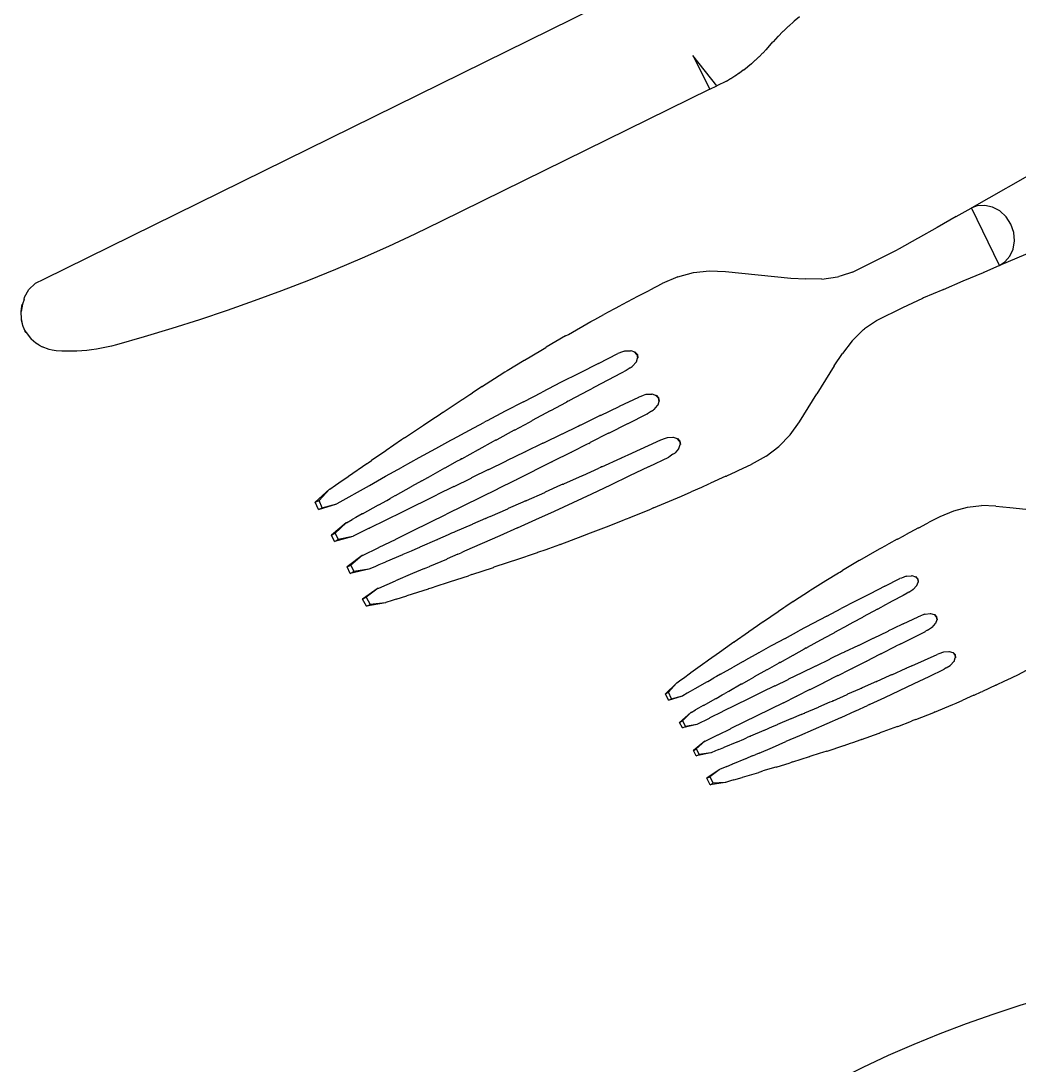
# Model space of a CAD drawing. Header units: metres. Extents: x 244.4 to 340.3, y -4.1 to 64.3.
# Drawn here: x 263.1304 to 263.2545, y 60.5381 to 60.6678 of the extents above; entities that cross this region are included whole.
import ezdxf

# ---------------------------------------------------------------- set-up
doc = ezdxf.new("R2010")
doc.units = ezdxf.units.M
doc.layers.add('Edges', color=7, linetype='Continuous')

msp = doc.modelspace()

# ---------------------------------------------------------------- linework, layer by layer
at = {"layer": 'Edges'}
for p, q in [((263.21133, 60.67409), (263.13324, 60.63566)), ((263.22646, 60.66769), (263.22584, 60.66711)), ((263.22652, 60.66772), (263.22646, 60.66769)), ((263.22716, 60.66828), (263.22652, 60.66772)), ((263.22512, 60.66645), (263.22454, 60.66584)), ((263.22518, 60.66648), (263.22512, 60.66645)), ((263.22578, 60.66708), (263.22518, 60.66648)), ((263.22584, 60.66711), (263.22578, 60.66708)), ((263.22351, 60.6647), (263.22385, 60.66515)), ((263.22385, 60.66515), (263.22391, 60.66518)), ((263.22448, 60.66581), (263.22391, 60.66518)), ((263.22454, 60.66584), (263.22448, 60.66581)), ((263.21691, 60.65971), (263.21392, 60.66347)), ((263.21392, 60.66347), (263.21602, 60.65927)), ((263.2222, 60.66334), (263.22259, 60.66375)), ((263.22259, 60.66375), (263.22265, 60.66378)), ((263.22265, 60.66378), (263.22303, 60.66421)), ((263.22303, 60.66421), (263.22309, 60.66423)), ((263.22309, 60.66423), (263.22345, 60.66467)), ((263.22345, 60.66467), (263.22351, 60.6647)), ((263.22076, 60.66209), (263.2212, 60.66246)), ((263.2212, 60.66246), (263.22126, 60.66249)), ((263.22126, 60.66249), (263.22168, 60.66288)), ((263.22168, 60.66288), (263.22174, 60.66291)), ((263.22174, 60.66291), (263.22214, 60.66331)), ((263.22214, 60.66331), (263.2222, 60.66334)), ((263.21866, 60.66063), (263.21915, 60.66094)), ((263.21915, 60.66094), (263.21921, 60.66097)), ((263.21921, 60.66097), (263.21968, 60.6613)), ((263.21968, 60.6613), (263.21974, 60.66133)), ((263.21974, 60.66133), (263.2202, 60.66167)), ((263.2202, 60.66167), (263.22026, 60.6617)), ((263.22026, 60.6617), (263.2207, 60.66206)), ((263.2207, 60.66206), (263.22076, 60.66209)), ((263.21602, 60.65927), (263.21691, 60.65971)), ((263.21811, 60.6603), (263.21691, 60.65971)), ((263.21811, 60.6603), (263.2186, 60.6606)), ((263.2186, 60.6606), (263.21866, 60.66063)), ((263.21602, 60.65927), (263.18263, 60.64284)), ((263.25731, 60.64951), (263.24857, 60.64456)), ((263.24666, 60.64348), (263.24849, 60.64453)), ((263.24853, 60.64455), (263.24849, 60.64453)), ((263.24853, 60.64455), (263.24857, 60.64456)), ((263.25204, 60.63741), (263.24853, 60.64455)), ((263.24926, 60.6448), (263.24857, 60.64456)), ((263.2502, 60.64486), (263.24926, 60.6448)), ((263.25117, 60.64465), (263.2502, 60.64486)), ((263.25207, 60.64416), (263.25117, 60.64465)), ((263.25285, 60.64344), (263.25207, 60.64416)), ((263.18263, 60.64284), (263.17939, 60.64128)), ((263.24663, 60.64347), (263.24426, 60.64212)), ((263.24666, 60.64348), (263.24663, 60.64347)), ((263.25345, 60.64253), (263.25285, 60.64344)), ((263.24426, 60.64212), (263.24192, 60.6408)), ((263.25381, 60.64151), (263.25345, 60.64253)), ((263.2539, 60.64045), (263.25381, 60.64151)), ((263.17939, 60.64128), (263.17612, 60.63977)), ((263.24185, 60.64076), (263.23958, 60.63948)), ((263.24192, 60.6408), (263.24185, 60.64076)), ((263.26138, 60.64136), (263.25204, 60.63741)), ((263.25373, 60.63943), (263.2539, 60.64045)), ((263.17612, 60.63977), (263.17284, 60.63831)), ((263.23375, 60.63658), (263.2393, 60.63932)), ((263.23946, 60.63941), (263.2393, 60.63932)), ((263.23958, 60.63948), (263.23946, 60.63941)), ((263.25332, 60.63854), (263.25373, 60.63943)), ((263.17284, 60.63831), (263.16953, 60.6369)), ((263.25204, 60.63741), (263.25269, 60.63783)), ((263.25269, 60.63783), (263.25332, 60.63854)), ((263.16953, 60.6369), (263.16618, 60.63554)), ((263.21206, 60.63598), (263.21401, 60.63651)), ((263.21401, 60.63651), (263.21599, 60.63673)), ((263.21599, 60.63673), (263.218, 60.63666)), ((263.218, 60.63666), (263.22003, 60.63645)), ((263.22003, 60.63645), (263.22407, 60.63603)), ((263.23375, 60.63658), (263.23236, 60.63612)), ((263.24753, 60.63547), (263.25004, 60.63653)), ((263.25007, 60.63654), (263.25004, 60.63653)), ((263.25204, 60.63741), (263.25007, 60.63654)), ((263.13224, 60.63515), (263.13144, 60.6344)), ((263.13324, 60.63566), (263.13224, 60.63515)), ((263.16618, 60.63554), (263.16283, 60.63424)), ((263.21008, 60.63513), (263.20857, 60.63434)), ((263.21008, 60.63513), (263.21012, 60.63515)), ((263.21206, 60.63598), (263.21012, 60.63515)), ((263.22407, 60.63603), (263.22611, 60.63582)), ((263.22611, 60.63582), (263.22796, 60.63573)), ((263.22994, 60.6357), (263.22796, 60.63573)), ((263.22994, 60.6357), (263.23191, 60.63598)), ((263.23191, 60.63598), (263.23205, 60.63602)), ((263.23236, 60.63612), (263.23205, 60.63602)), ((263.24506, 60.63442), (263.24753, 60.63547)), ((263.13092, 60.63347), (263.13144, 60.6344)), ((263.16283, 60.63424), (263.15945, 60.63299)), ((263.2071, 60.63357), (263.20824, 60.63417)), ((263.20824, 60.63417), (263.20857, 60.63434)), ((263.24499, 60.63439), (263.24258, 60.63337)), ((263.24506, 60.63442), (263.24499, 60.63439)), ((263.13065, 60.6326), (263.13049, 60.63168)), ((263.13049, 60.63168), (263.13056, 60.63236)), ((263.13056, 60.63236), (263.1306, 60.63257)), ((263.1306, 60.63257), (263.13065, 60.6326)), ((263.13086, 60.63317), (263.13065, 60.6326)), ((263.13086, 60.63317), (263.13092, 60.63347)), ((263.15945, 60.63299), (263.15606, 60.63179)), ((263.20415, 60.632), (263.20501, 60.63246)), ((263.2052, 60.63256), (263.20501, 60.63246)), ((263.20705, 60.63355), (263.2052, 60.63256)), ((263.20705, 60.63355), (263.2071, 60.63357)), ((263.24246, 60.63331), (263.23999, 60.63212)), ((263.24258, 60.63337), (263.24246, 60.63331)), ((263.13045, 60.63166), (263.13049, 60.63168)), ((263.13045, 60.63166), (263.13048, 60.63075)), ((263.13051, 60.63076), (263.13049, 60.63168)), ((263.15606, 60.63179), (263.15265, 60.63065)), ((263.20174, 60.63068), (263.20289, 60.63131)), ((263.2041, 60.63198), (263.20289, 60.63131)), ((263.20415, 60.632), (263.2041, 60.63198)), ((263.23999, 60.63212), (263.23678, 60.63055)), ((263.13048, 60.63075), (263.13051, 60.63063)), ((263.1307, 60.62995), (263.13051, 60.63076)), ((263.1307, 60.62995), (263.13051, 60.63063)), ((263.13068, 60.62991), (263.1307, 60.62995)), ((263.13068, 60.62991), (263.13069, 60.62987)), ((263.13069, 60.62987), (263.13096, 60.62929)), ((263.15265, 60.63065), (263.14922, 60.62956)), ((263.19847, 60.62884), (263.20127, 60.63042)), ((263.20127, 60.63042), (263.20174, 60.63068)), ((263.23551, 60.6297), (263.23525, 60.62952)), ((263.23673, 60.63053), (263.23551, 60.6297)), ((263.23673, 60.63053), (263.23678, 60.63055)), ((263.13109, 60.62907), (263.13096, 60.62929)), ((263.13098, 60.62931), (263.13109, 60.62907)), ((263.13109, 60.62907), (263.13163, 60.62836)), ((263.14577, 60.62853), (263.14231, 60.62755)), ((263.14922, 60.62956), (263.14577, 60.62853)), ((263.19812, 60.62864), (263.19572, 60.62724)), ((263.19812, 60.62864), (263.19847, 60.62884)), ((263.23371, 60.62804), (263.23513, 60.62943)), ((263.23513, 60.62943), (263.23525, 60.62952)), ((263.13163, 60.62836), (263.13172, 60.62825)), ((263.13229, 60.62774), (263.13172, 60.62825)), ((263.13271, 60.62751), (263.13229, 60.62774)), ((263.13271, 60.62751), (263.1331, 60.62728)), ((263.13395, 60.62698), (263.1331, 60.62728)), ((263.14048, 60.62712), (263.13986, 60.62701)), ((263.1411, 60.62725), (263.14048, 60.62712)), ((263.14171, 60.62739), (263.1411, 60.62725)), ((263.14231, 60.62755), (263.14171, 60.62739)), ((263.19526, 60.62697), (263.19567, 60.62722)), ((263.19567, 60.62722), (263.19572, 60.62724)), ((263.23371, 60.62804), (263.23252, 60.62645)), ((263.13435, 60.6269), (263.13395, 60.62698)), ((263.13485, 60.62681), (263.13435, 60.6269)), ((263.13555, 60.62676), (263.13485, 60.62681)), ((263.13616, 60.62674), (263.13555, 60.62676)), ((263.13678, 60.62674), (263.13616, 60.62674)), ((263.13739, 60.62676), (263.13678, 60.62674)), ((263.13802, 60.6268), (263.13739, 60.62676)), ((263.13863, 60.62684), (263.13802, 60.6268)), ((263.13924, 60.62692), (263.13863, 60.62684)), ((263.13986, 60.62701), (263.13924, 60.62692)), ((263.19302, 60.62563), (263.19506, 60.62685)), ((263.19506, 60.62685), (263.19526, 60.62697)), ((263.20222, 60.62524), (263.20461, 60.62645)), ((263.20518, 60.62666), (263.20461, 60.62645)), ((263.20545, 60.62676), (263.20518, 60.62666)), ((263.20545, 60.62676), (263.2055, 60.62678)), ((263.2055, 60.62678), (263.20617, 60.62681)), ((263.20617, 60.62681), (263.20621, 60.62683)), ((263.20621, 60.62683), (263.20669, 60.62666)), ((263.20669, 60.62666), (263.20673, 60.62668)), ((263.20699, 60.62634), (263.20669, 60.62666)), ((263.20673, 60.62668), (263.20704, 60.62636)), ((263.20691, 60.62542), (263.20706, 60.6259)), ((263.20699, 60.62634), (263.20706, 60.6259)), ((263.20704, 60.62636), (263.2071, 60.62592)), ((263.2071, 60.62592), (263.20706, 60.6259)), ((263.23147, 60.62493), (263.23252, 60.62645)), ((263.19298, 60.62561), (263.19086, 60.6243)), ((263.19302, 60.62563), (263.19298, 60.62561)), ((263.20222, 60.62524), (263.19984, 60.62404)), ((263.20614, 60.6247), (263.20564, 60.62437)), ((263.20614, 60.6247), (263.20639, 60.62486)), ((263.20643, 60.62488), (263.20639, 60.62486)), ((263.20687, 60.62539), (263.20643, 60.62488)), ((263.20687, 60.62539), (263.20691, 60.62542)), ((263.23147, 60.62493), (263.22932, 60.62146)), ((263.19034, 60.62399), (263.18779, 60.62238)), ((263.19038, 60.62401), (263.19034, 60.62399)), ((263.19059, 60.62414), (263.19038, 60.62401)), ((263.19086, 60.6243), (263.19059, 60.62414)), ((263.19984, 60.62404), (263.1975, 60.62285)), ((263.20501, 60.62403), (263.2017, 60.62228)), ((263.20564, 60.62437), (263.20501, 60.62403)), ((263.18775, 60.62235), (263.18654, 60.62157)), ((263.18775, 60.62235), (263.18779, 60.62238)), ((263.1975, 60.62285), (263.19519, 60.62166)), ((263.20092, 60.62186), (263.20135, 60.62209)), ((263.2017, 60.62228), (263.20135, 60.62209)), ((263.18292, 60.6192), (263.18529, 60.62077)), ((263.18529, 60.62077), (263.18534, 60.62079)), ((263.18534, 60.62079), (263.18623, 60.62138)), ((263.18623, 60.62138), (263.18654, 60.62157)), ((263.1929, 60.62048), (263.19519, 60.62166)), ((263.20087, 60.62184), (263.19859, 60.62062)), ((263.20087, 60.62184), (263.20092, 60.62186)), ((263.20483, 60.61992), (263.20721, 60.62106)), ((263.20721, 60.62106), (263.20726, 60.62108)), ((263.20726, 60.62108), (263.20782, 60.62128)), ((263.2081, 60.62138), (263.20782, 60.62128)), ((263.2081, 60.62138), (263.20814, 60.6214)), ((263.20814, 60.6214), (263.20882, 60.62143)), ((263.20882, 60.62143), (263.20886, 60.62145)), ((263.20886, 60.62145), (263.20933, 60.62127)), ((263.20933, 60.62127), (263.20938, 60.6213)), ((263.20964, 60.62096), (263.20933, 60.62127)), ((263.20938, 60.6213), (263.20968, 60.62098)), ((263.20964, 60.62096), (263.20971, 60.62052)), ((263.20968, 60.62098), (263.20975, 60.62054)), ((263.22719, 60.618), (263.22932, 60.62146)), ((263.1929, 60.62048), (263.19063, 60.61929)), ((263.19402, 60.61817), (263.19625, 60.61937)), ((263.19625, 60.61937), (263.1963, 60.61939)), ((263.1963, 60.61939), (263.19822, 60.62042)), ((263.19843, 60.62053), (263.19822, 60.62042)), ((263.19855, 60.6206), (263.19843, 60.62053)), ((263.19855, 60.6206), (263.19859, 60.62062)), ((263.20244, 60.61877), (263.20479, 60.6199)), ((263.20479, 60.6199), (263.20483, 60.61992)), ((263.20879, 60.61932), (263.20903, 60.61948)), ((263.20908, 60.6195), (263.20903, 60.61948)), ((263.20951, 60.62001), (263.20908, 60.6195)), ((263.20956, 60.62004), (263.20951, 60.62001)), ((263.20971, 60.62052), (263.20956, 60.62004)), ((263.20975, 60.62054), (263.20971, 60.62052)), ((263.18052, 60.6176), (263.18195, 60.61856)), ((263.18195, 60.61856), (263.18229, 60.61878)), ((263.18229, 60.61878), (263.18287, 60.61917)), ((263.18287, 60.61917), (263.18292, 60.6192)), ((263.18827, 60.61805), (263.18795, 60.61788)), ((263.18839, 60.61811), (263.18827, 60.61805)), ((263.19063, 60.61929), (263.18839, 60.61811)), ((263.19363, 60.61796), (263.19391, 60.61811)), ((263.19391, 60.61811), (263.19398, 60.61815)), ((263.19398, 60.61815), (263.19402, 60.61817)), ((263.20007, 60.61763), (263.20239, 60.61875)), ((263.20244, 60.61877), (263.20239, 60.61875)), ((263.20589, 60.61778), (263.20825, 60.61897)), ((263.20825, 60.61897), (263.20829, 60.61899)), ((263.20879, 60.61932), (263.20829, 60.61899)), ((263.17812, 60.61598), (263.18048, 60.61758)), ((263.18052, 60.6176), (263.18048, 60.61758)), ((263.18613, 60.61691), (263.18405, 60.61579)), ((263.18617, 60.61693), (263.18613, 60.61691)), ((263.18617, 60.61693), (263.18795, 60.61788)), ((263.19173, 60.61694), (263.18956, 60.61575)), ((263.19178, 60.61696), (263.19173, 60.61694)), ((263.19178, 60.61696), (263.19363, 60.61796)), ((263.19773, 60.6165), (263.19968, 60.61744)), ((263.19968, 60.61744), (263.1999, 60.61755)), ((263.1999, 60.61755), (263.20002, 60.61761)), ((263.20002, 60.61761), (263.20007, 60.61763)), ((263.20351, 60.61658), (263.20586, 60.61776)), ((263.20586, 60.61776), (263.20589, 60.61778)), ((263.22601, 60.61636), (263.22719, 60.618)), ((263.17774, 60.61573), (263.17581, 60.61441)), ((263.17812, 60.61598), (263.17774, 60.61573)), ((263.18383, 60.61567), (263.18195, 60.61464)), ((263.184, 60.61576), (263.18383, 60.61567)), ((263.18405, 60.61579), (263.184, 60.61576)), ((263.18912, 60.61552), (263.18736, 60.61456)), ((263.18943, 60.61569), (263.18912, 60.61552)), ((263.18943, 60.61569), (263.18951, 60.61573)), ((263.18951, 60.61573), (263.18956, 60.61575)), ((263.19541, 60.61538), (263.19768, 60.61648)), ((263.19768, 60.61648), (263.19773, 60.6165)), ((263.20347, 60.61656), (263.20116, 60.6154)), ((263.20351, 60.61658), (263.20347, 60.61656)), ((263.20991, 60.6157), (263.20585, 60.61386)), ((263.21047, 60.6159), (263.20991, 60.6157)), ((263.21074, 60.616), (263.21047, 60.6159)), ((263.21079, 60.61603), (263.21074, 60.616)), ((263.21079, 60.61603), (263.21146, 60.61606)), ((263.21146, 60.61606), (263.2115, 60.61608)), ((263.2115, 60.61608), (263.21198, 60.6159)), ((263.21198, 60.6159), (263.21202, 60.61592)), ((263.21228, 60.61558), (263.21198, 60.6159)), ((263.21202, 60.61592), (263.21233, 60.6156)), ((263.21228, 60.61558), (263.21235, 60.61515)), ((263.21233, 60.6156), (263.21239, 60.61517)), ((263.22463, 60.61493), (263.22601, 60.61636)), ((263.17577, 60.61439), (263.17401, 60.61318)), ((263.17581, 60.61441), (263.17577, 60.61439)), ((263.18195, 60.61464), (263.17987, 60.6135)), ((263.18524, 60.61339), (263.18732, 60.61454)), ((263.18732, 60.61454), (263.18736, 60.61456)), ((263.19084, 60.61317), (263.19307, 60.61425)), ((263.19307, 60.61425), (263.19311, 60.61427)), ((263.19528, 60.61532), (263.19311, 60.61427)), ((263.19528, 60.61532), (263.19536, 60.61536)), ((263.19536, 60.61536), (263.19541, 60.61538)), ((263.19654, 60.61308), (263.1988, 60.61421)), ((263.1988, 60.61421), (263.19884, 60.61423)), ((263.20078, 60.61521), (263.19884, 60.61423)), ((263.201, 60.61531), (263.20078, 60.61521)), ((263.201, 60.61531), (263.20112, 60.61538)), ((263.20112, 60.61538), (263.20116, 60.6154)), ((263.21216, 60.61464), (263.21172, 60.61413)), ((263.21216, 60.61464), (263.2122, 60.61466)), ((263.2122, 60.61466), (263.21235, 60.61515)), ((263.21239, 60.61517), (263.21235, 60.61515)), ((263.22302, 60.61371), (263.22463, 60.61493)), ((263.17348, 60.61282), (263.1736, 60.61291)), ((263.1736, 60.61291), (263.17401, 60.61318)), ((263.17987, 60.6135), (263.17781, 60.61236)), ((263.18465, 60.61308), (263.18313, 60.61224)), ((263.18501, 60.61327), (263.18465, 60.61308)), ((263.18519, 60.61337), (263.18501, 60.61327)), ((263.18524, 60.61339), (263.18519, 60.61337)), ((263.18859, 60.61207), (263.1907, 60.6131)), ((263.1907, 60.6131), (263.19079, 60.61315)), ((263.19079, 60.61315), (263.19084, 60.61317)), ((263.19642, 60.61301), (263.19426, 60.61193)), ((263.19642, 60.61301), (263.1965, 60.61305)), ((263.1965, 60.61305), (263.19654, 60.61308)), ((263.20263, 60.6124), (263.20499, 60.61347)), ((263.20499, 60.61347), (263.20503, 60.61349)), ((263.20548, 60.61369), (263.20503, 60.61349)), ((263.20585, 60.61386), (263.20548, 60.61369)), ((263.20851, 60.61245), (263.21093, 60.61361)), ((263.21143, 60.61395), (263.21093, 60.61361)), ((263.21143, 60.61395), (263.21168, 60.61411)), ((263.21172, 60.61413), (263.21168, 60.61411)), ((263.22302, 60.61371), (263.22118, 60.61268)), ((263.17116, 60.61123), (263.17343, 60.6128)), ((263.17343, 60.6128), (263.17348, 60.61282)), ((263.17576, 60.61122), (263.17781, 60.61236)), ((263.18309, 60.61221), (263.18105, 60.61108)), ((263.18313, 60.61224), (263.18309, 60.61221)), ((263.18854, 60.61205), (263.18641, 60.61101)), ((263.18854, 60.61205), (263.18859, 60.61207)), ((263.19422, 60.61191), (263.192, 60.6108)), ((263.19422, 60.61191), (263.19426, 60.61193)), ((263.20026, 60.61133), (263.20225, 60.61223)), ((263.20247, 60.61233), (263.20225, 60.61223)), ((263.20259, 60.61238), (263.20247, 60.61233)), ((263.20263, 60.6124), (263.20259, 60.61238)), ((263.20611, 60.6113), (263.20848, 60.61244)), ((263.20848, 60.61244), (263.20851, 60.61245)), ((263.21926, 60.61179), (263.21809, 60.61124)), ((263.21959, 60.61194), (263.21926, 60.61179)), ((263.22113, 60.61266), (263.21959, 60.61194)), ((263.22113, 60.61266), (263.22118, 60.61268)), ((263.16952, 60.61011), (263.16996, 60.6104)), ((263.16996, 60.6104), (263.17111, 60.61121)), ((263.17111, 60.61121), (263.17116, 60.61123)), ((263.17374, 60.61009), (263.17576, 60.61122)), ((263.18025, 60.61065), (263.17899, 60.60994)), ((263.18025, 60.61065), (263.18064, 60.61086)), ((263.18064, 60.61086), (263.181, 60.61106)), ((263.181, 60.61106), (263.18105, 60.61108)), ((263.18426, 60.60996), (263.18637, 60.61099)), ((263.18637, 60.61099), (263.18641, 60.61101)), ((263.18976, 60.60969), (263.19187, 60.61074)), ((263.19187, 60.61074), (263.19196, 60.61078)), ((263.19196, 60.61078), (263.192, 60.6108)), ((263.19779, 60.61023), (263.19786, 60.61026)), ((263.19786, 60.61026), (263.19791, 60.61028)), ((263.19791, 60.61028), (263.20022, 60.61131)), ((263.20022, 60.61131), (263.20026, 60.61133)), ((263.20374, 60.61017), (263.20611, 60.6113)), ((263.21504, 60.60986), (263.21593, 60.61027)), ((263.21593, 60.61027), (263.21613, 60.61035)), ((263.21804, 60.61122), (263.21613, 60.61035)), ((263.21804, 60.61122), (263.21809, 60.61124)), ((263.16702, 60.608), (263.1688, 60.60962)), ((263.16749, 60.60823), (263.1688, 60.60962)), ((263.1688, 60.60962), (263.16885, 60.60964)), ((263.16885, 60.60964), (263.16952, 60.61011)), ((263.16974, 60.60784), (263.17374, 60.61009)), ((263.17894, 60.60992), (263.17694, 60.60881)), ((263.17899, 60.60994), (263.17894, 60.60992)), ((263.18422, 60.60994), (263.18213, 60.60892)), ((263.18422, 60.60994), (263.18426, 60.60996)), ((263.18759, 60.60861), (263.18971, 60.60967)), ((263.18971, 60.60967), (263.18976, 60.60969)), ((263.19327, 60.60821), (263.19553, 60.60922)), ((263.19553, 60.60922), (263.19558, 60.60924)), ((263.1975, 60.6101), (263.19558, 60.60924)), ((263.19779, 60.61023), (263.1975, 60.6101)), ((263.19905, 60.60797), (263.20139, 60.60906)), ((263.20139, 60.60906), (263.20374, 60.61017)), ((263.21252, 60.60876), (263.21373, 60.60928)), ((263.21499, 60.60984), (263.21373, 60.60928)), ((263.21499, 60.60984), (263.21504, 60.60986)), ((263.16702, 60.608), (263.16749, 60.60823)), ((263.16743, 60.60708), (263.16702, 60.608)), ((263.16743, 60.60708), (263.16969, 60.60781)), ((263.16789, 60.60731), (263.16749, 60.60823)), ((263.16789, 60.60731), (263.16969, 60.60781)), ((263.16969, 60.60781), (263.16974, 60.60784)), ((263.17487, 60.60766), (263.17491, 60.60768)), ((263.17491, 60.60768), (263.1759, 60.60823)), ((263.1759, 60.60823), (263.17633, 60.60847)), ((263.1769, 60.60879), (263.17633, 60.60847)), ((263.17694, 60.60881), (263.1769, 60.60879)), ((263.17787, 60.60682), (263.18213, 60.60892)), ((263.18755, 60.60859), (263.18332, 60.6065)), ((263.18755, 60.60859), (263.18759, 60.60861)), ((263.19281, 60.60801), (263.19098, 60.60721)), ((263.19314, 60.60816), (263.19281, 60.60801)), ((263.19314, 60.60816), (263.19322, 60.60819)), ((263.19327, 60.60821), (263.19322, 60.60819)), ((263.19673, 60.6069), (263.19905, 60.60797)), ((263.20906, 60.60729), (263.21203, 60.60854)), ((263.21203, 60.60854), (263.21252, 60.60876)), ((263.16743, 60.60708), (263.16789, 60.60731)), ((263.17286, 60.60654), (263.17208, 60.60611)), ((263.1729, 60.60656), (263.17286, 60.60654)), ((263.1729, 60.60656), (263.17487, 60.60766)), ((263.17583, 60.60582), (263.17787, 60.60682)), ((263.1791, 60.60443), (263.18332, 60.6065)), ((263.18876, 60.60623), (263.19093, 60.60718)), ((263.19093, 60.60718), (263.19098, 60.60721)), ((263.19442, 60.60585), (263.19673, 60.6069)), ((263.20612, 60.60609), (263.2087, 60.60714)), ((263.20906, 60.60729), (263.2087, 60.60714)), ((263.24465, 60.60621), (263.24634, 60.60694)), ((263.24634, 60.60694), (263.24805, 60.6074)), ((263.24805, 60.6074), (263.24978, 60.60759)), ((263.25155, 60.60753), (263.24978, 60.60759)), ((263.25155, 60.60753), (263.25331, 60.60735)), ((263.25331, 60.60735), (263.25685, 60.60698)), ((263.17086, 60.60543), (263.16903, 60.60393)), ((263.17086, 60.60543), (263.16949, 60.60416)), ((263.17091, 60.60546), (263.17086, 60.60543)), ((263.17091, 60.60546), (263.17161, 60.60585)), ((263.17208, 60.60611), (263.17161, 60.60585)), ((263.17579, 60.60579), (263.17377, 60.60479)), ((263.17579, 60.60579), (263.17583, 60.60582)), ((263.18651, 60.60525), (263.18438, 60.60432)), ((263.18656, 60.60527), (263.18651, 60.60525)), ((263.18816, 60.60596), (263.18656, 60.60527)), ((263.18816, 60.60596), (263.18852, 60.60613)), ((263.18852, 60.60613), (263.18872, 60.60621)), ((263.18872, 60.60621), (263.18876, 60.60623)), ((263.19213, 60.60481), (263.19442, 60.60585)), ((263.20321, 60.60493), (263.20541, 60.6058)), ((263.20563, 60.60589), (263.20541, 60.6058)), ((263.20608, 60.60607), (263.20563, 60.60589)), ((263.20608, 60.60607), (263.20612, 60.60609)), ((263.242, 60.60483), (263.243, 60.60535)), ((263.243, 60.60535), (263.24329, 60.60551)), ((263.24461, 60.60619), (263.24329, 60.60551)), ((263.24461, 60.60619), (263.24465, 60.60621)), ((263.16903, 60.60393), (263.16949, 60.60416)), ((263.16942, 60.60313), (263.16903, 60.60393)), ((263.16949, 60.60416), (263.16988, 60.60336)), ((263.17168, 60.60376), (263.17173, 60.60378)), ((263.17373, 60.60477), (263.17173, 60.60378)), ((263.17373, 60.60477), (263.17377, 60.60479)), ((263.17702, 60.60341), (263.1791, 60.60443)), ((263.18354, 60.60396), (263.18221, 60.60338)), ((263.18395, 60.60414), (263.18354, 60.60396)), ((263.18433, 60.6043), (263.18395, 60.60414)), ((263.18438, 60.60432), (263.18433, 60.6043)), ((263.18993, 60.60383), (263.18775, 60.60286)), ((263.19213, 60.60481), (263.18993, 60.60383)), ((263.19744, 60.60277), (263.20027, 60.60381)), ((263.20027, 60.60381), (263.20031, 60.60383)), ((263.20054, 60.60391), (263.20031, 60.60383)), ((263.20084, 60.60403), (263.20054, 60.60391)), ((263.20316, 60.60491), (263.20084, 60.60403)), ((263.20316, 60.60491), (263.20321, 60.60493)), ((263.23936, 60.60342), (263.24014, 60.60384)), ((263.24014, 60.60384), (263.24018, 60.60386)), ((263.24018, 60.60386), (263.24034, 60.60395)), ((263.24196, 60.60481), (263.24034, 60.60395)), ((263.24196, 60.60481), (263.242, 60.60483)), ((263.17168, 60.60376), (263.16942, 60.60313)), ((263.16942, 60.60313), (263.16988, 60.60336)), ((263.17168, 60.60376), (263.16988, 60.60336)), ((263.17495, 60.6024), (263.17697, 60.60338)), ((263.17697, 60.60338), (263.17702, 60.60341)), ((263.18007, 60.60246), (263.18217, 60.60336)), ((263.18217, 60.60336), (263.18221, 60.60338)), ((263.18775, 60.60286), (263.18557, 60.60191)), ((263.19603, 60.60227), (263.19739, 60.60275)), ((263.19744, 60.60277), (263.19739, 60.60275)), ((263.23719, 60.60224), (263.23798, 60.60267)), ((263.23827, 60.60283), (263.23798, 60.60267)), ((263.23932, 60.60341), (263.23827, 60.60283)), ((263.23932, 60.60341), (263.23936, 60.60342)), ((263.17286, 60.60138), (263.17098, 60.59996)), ((263.17286, 60.60138), (263.17144, 60.60019)), ((263.1729, 60.6014), (263.17286, 60.60138)), ((263.1729, 60.6014), (263.17491, 60.60238)), ((263.17491, 60.60238), (263.17495, 60.6024)), ((263.17582, 60.60063), (263.17789, 60.60152)), ((263.17789, 60.60152), (263.17794, 60.60154)), ((263.17794, 60.60154), (263.17898, 60.60198)), ((263.17898, 60.60198), (263.17942, 60.60218)), ((263.17942, 60.60218), (263.18002, 60.60243)), ((263.18002, 60.60243), (263.18007, 60.60246)), ((263.18473, 60.60154), (263.18341, 60.60097)), ((263.18473, 60.60154), (263.18514, 60.60172)), ((263.18557, 60.60191), (263.18514, 60.60172)), ((263.19194, 60.60085), (263.19464, 60.60177)), ((263.19464, 60.60177), (263.19468, 60.60179)), ((263.19468, 60.60179), (263.1957, 60.60215)), ((263.1957, 60.60215), (263.19603, 60.60227)), ((263.23466, 60.60079), (263.23682, 60.60203)), ((263.23682, 60.60203), (263.23719, 60.60224)), ((263.17098, 60.59996), (263.17144, 60.60019)), ((263.17137, 60.59916), (263.17098, 60.59996)), ((263.17144, 60.60019), (263.17183, 60.59939)), ((263.17373, 60.59973), (263.17447, 60.60004)), ((263.17447, 60.60004), (263.17495, 60.60026)), ((263.17495, 60.60026), (263.17578, 60.60061)), ((263.17578, 60.60061), (263.17582, 60.60063)), ((263.18061, 60.59977), (263.18121, 60.60003)), ((263.18126, 60.60005), (263.18121, 60.60003)), ((263.18126, 60.60005), (263.18336, 60.60095)), ((263.18336, 60.60095), (263.18341, 60.60097)), ((263.18647, 60.59901), (263.18918, 60.5999)), ((263.18918, 60.5999), (263.18922, 60.59993)), ((263.19086, 60.60047), (263.18922, 60.59993)), ((263.19124, 60.60061), (263.19086, 60.60047)), ((263.1919, 60.60082), (263.19124, 60.60061)), ((263.1919, 60.60082), (263.19194, 60.60085)), ((263.23459, 60.60075), (263.23254, 60.59953)), ((263.23462, 60.60077), (263.23459, 60.60075)), ((263.23462, 60.60077), (263.23466, 60.60079)), ((263.17368, 60.5997), (263.17137, 60.59916)), ((263.17137, 60.59916), (263.17183, 60.59939)), ((263.17368, 60.5997), (263.17183, 60.59939)), ((263.17373, 60.59973), (263.17368, 60.5997)), ((263.17912, 60.59914), (263.177, 60.59824)), ((263.18061, 60.59977), (263.17912, 60.59914)), ((263.18382, 60.59814), (263.18605, 60.59886)), ((263.18647, 60.59901), (263.18605, 60.59886)), ((263.23047, 60.59827), (263.23203, 60.59923)), ((263.23203, 60.59923), (263.23219, 60.59932)), ((263.23219, 60.59932), (263.2325, 60.59952)), ((263.23254, 60.59953), (263.2325, 60.59952)), ((263.23987, 60.59859), (263.23964, 60.59851)), ((263.24043, 60.59881), (263.23987, 60.59859)), ((263.24043, 60.59881), (263.24047, 60.59882)), ((263.24047, 60.59882), (263.2411, 60.59887)), ((263.2411, 60.59887), (263.24114, 60.59889)), ((263.24114, 60.59889), (263.24158, 60.59875)), ((263.24158, 60.59875), (263.24162, 60.59877)), ((263.24158, 60.59875), (263.24185, 60.59847)), ((263.24189, 60.59849), (263.24162, 60.59877)), ((263.17485, 60.59732), (263.17289, 60.59598)), ((263.17485, 60.59732), (263.17335, 60.59621)), ((263.17485, 60.59732), (263.1749, 60.59735)), ((263.1749, 60.59735), (263.177, 60.59824)), ((263.18113, 60.59727), (263.18128, 60.59731)), ((263.18128, 60.59731), (263.18174, 60.59746)), ((263.18377, 60.59812), (263.18174, 60.59746)), ((263.18382, 60.59814), (263.18377, 60.59812)), ((263.23043, 60.59825), (263.2288, 60.59722)), ((263.23047, 60.59827), (263.23043, 60.59825)), ((263.23778, 60.59757), (263.23595, 60.59664)), ((263.23778, 60.59757), (263.23964, 60.59851)), ((263.24171, 60.59763), (263.24129, 60.59717)), ((263.24171, 60.59763), (263.24175, 60.59765)), ((263.24175, 60.59765), (263.2419, 60.59809)), ((263.24185, 60.59847), (263.2419, 60.59809)), ((263.24189, 60.59849), (263.24194, 60.59811)), ((263.24194, 60.59811), (263.2419, 60.59809)), ((263.17289, 60.59598), (263.17335, 60.59621)), ((263.17335, 60.59621), (263.17384, 60.59531)), ((263.17707, 60.59596), (263.17841, 60.59638)), ((263.17841, 60.59638), (263.17845, 60.5964)), ((263.17845, 60.5964), (263.18108, 60.59724)), ((263.18108, 60.59724), (263.18113, 60.59727)), ((263.2284, 60.59697), (263.22645, 60.59569)), ((263.22843, 60.59699), (263.2284, 60.59697)), ((263.22859, 60.59709), (263.22843, 60.59699)), ((263.2288, 60.59722), (263.22859, 60.59709)), ((263.23595, 60.59664), (263.23413, 60.59571)), ((263.24005, 60.59642), (263.2387, 60.5957)), ((263.24054, 60.59669), (263.24005, 60.59642)), ((263.24075, 60.59682), (263.24054, 60.59669)), ((263.24075, 60.59682), (263.24125, 60.59715)), ((263.24129, 60.59717), (263.24125, 60.59715)), ((263.17338, 60.59509), (263.17289, 60.59598)), ((263.17574, 60.59552), (263.17338, 60.59509)), ((263.17338, 60.59509), (263.17384, 60.59531)), ((263.17574, 60.59552), (263.17384, 60.59531)), ((263.17578, 60.59554), (263.17574, 60.59552)), ((263.17656, 60.59578), (263.17578, 60.59554)), ((263.17707, 60.59596), (263.17656, 60.59578)), ((263.22524, 60.5949), (263.22456, 60.59443)), ((263.22548, 60.59505), (263.22524, 60.5949)), ((263.22641, 60.59567), (263.22548, 60.59505)), ((263.22641, 60.59567), (263.22645, 60.59569)), ((263.23057, 60.59386), (263.23234, 60.59479)), ((263.23413, 60.59571), (263.23234, 60.59479)), ((263.23685, 60.59471), (263.23509, 60.59376)), ((263.23685, 60.59471), (263.23688, 60.59473)), ((263.23688, 60.59473), (263.23741, 60.59501)), ((263.23749, 60.59505), (263.23741, 60.59501)), ((263.2387, 60.5957), (263.23749, 60.59505)), ((263.22452, 60.59441), (263.2227, 60.59317)), ((263.22456, 60.59443), (263.22452, 60.59441)), ((263.23057, 60.59386), (263.22882, 60.59294)), ((263.23331, 60.5928), (263.23479, 60.5936)), ((263.23479, 60.5936), (263.23496, 60.59369)), ((263.23496, 60.59369), (263.23505, 60.59374)), ((263.23505, 60.59374), (263.23509, 60.59376)), ((263.24007, 60.59291), (263.24191, 60.59379)), ((263.24191, 60.59379), (263.24195, 60.59381)), ((263.24195, 60.59381), (263.24219, 60.59389)), ((263.24275, 60.5941), (263.24219, 60.59389)), ((263.24275, 60.5941), (263.24279, 60.59412)), ((263.24279, 60.59412), (263.24342, 60.59417)), ((263.24342, 60.59417), (263.24346, 60.59418)), ((263.24346, 60.59418), (263.2439, 60.59404)), ((263.2439, 60.59404), (263.24393, 60.59406)), ((263.2439, 60.59404), (263.24417, 60.59377)), ((263.24393, 60.59406), (263.24421, 60.59378)), ((263.24417, 60.59377), (263.24422, 60.59338)), ((263.24421, 60.59378), (263.24426, 60.5934)), ((263.22196, 60.59266), (263.22087, 60.5919)), ((263.22223, 60.59284), (263.22196, 60.59266)), ((263.22266, 60.59315), (263.22223, 60.59284)), ((263.2227, 60.59317), (263.22266, 60.59315)), ((263.22882, 60.59294), (263.22709, 60.59202)), ((263.23156, 60.59185), (263.23328, 60.59278)), ((263.23328, 60.59278), (263.23331, 60.5928)), ((263.23876, 60.59228), (263.23822, 60.59202)), ((263.23884, 60.59232), (263.23876, 60.59228)), ((263.24004, 60.5929), (263.23884, 60.59232)), ((263.24004, 60.5929), (263.24007, 60.59291)), ((263.24306, 60.59212), (263.24285, 60.59198)), ((263.24306, 60.59212), (263.24357, 60.59244)), ((263.2436, 60.59246), (263.24357, 60.59244)), ((263.24403, 60.59293), (263.2436, 60.59246)), ((263.24407, 60.59294), (263.24403, 60.59293)), ((263.24422, 60.59338), (263.24407, 60.59294)), ((263.24426, 60.5934), (263.24422, 60.59338)), ((263.22083, 60.59188), (263.21905, 60.59063)), ((263.22087, 60.5919), (263.22083, 60.59188)), ((263.22538, 60.5911), (263.22374, 60.59021)), ((263.22538, 60.5911), (263.22709, 60.59202)), ((263.22979, 60.59088), (263.22811, 60.58996)), ((263.22983, 60.5909), (263.22979, 60.59088)), ((263.22983, 60.5909), (263.23125, 60.59168)), ((263.23125, 60.59168), (263.23147, 60.5918)), ((263.23147, 60.5918), (263.23152, 60.59183)), ((263.23156, 60.59185), (263.23152, 60.59183)), ((263.23457, 60.59027), (263.23608, 60.591)), ((263.23608, 60.591), (263.23625, 60.59108)), ((263.23625, 60.59108), (263.23634, 60.59112)), ((263.23634, 60.59112), (263.23638, 60.59114)), ((263.23638, 60.59114), (263.23818, 60.592)), ((263.23818, 60.592), (263.23822, 60.59202)), ((263.23977, 60.59042), (263.24282, 60.59196)), ((263.24282, 60.59196), (263.24285, 60.59198)), ((263.21873, 60.59041), (263.21726, 60.58936)), ((263.21901, 60.59061), (263.21873, 60.59041)), ((263.21901, 60.59061), (263.21905, 60.59063)), ((263.22329, 60.58996), (263.22212, 60.58931)), ((263.22357, 60.59011), (263.22329, 60.58996)), ((263.22374, 60.59021), (263.22357, 60.59011)), ((263.22777, 60.58977), (263.22642, 60.58902)), ((263.22801, 60.58991), (263.22777, 60.58977)), ((263.22801, 60.58991), (263.22807, 60.58994)), ((263.22807, 60.58994), (263.22811, 60.58996)), ((263.23277, 60.58941), (263.23453, 60.59025)), ((263.23453, 60.59025), (263.23457, 60.59027)), ((263.23912, 60.59009), (263.23734, 60.58919)), ((263.23912, 60.59009), (263.23916, 60.59011)), ((263.23969, 60.59038), (263.23916, 60.59011)), ((263.23977, 60.59042), (263.23969, 60.59038)), ((263.21588, 60.58838), (263.21556, 60.58816)), ((263.21722, 60.58934), (263.21588, 60.58838)), ((263.21726, 60.58936), (263.21722, 60.58934)), ((263.22019, 60.58824), (263.21892, 60.58753)), ((263.22019, 60.58824), (263.22047, 60.5884)), ((263.22051, 60.58842), (263.22047, 60.5884)), ((263.22051, 60.58842), (263.22208, 60.58929)), ((263.22212, 60.58931), (263.22208, 60.58929)), ((263.22478, 60.58811), (263.22638, 60.589)), ((263.22638, 60.589), (263.22642, 60.58902)), ((263.22923, 60.58769), (263.23095, 60.58853)), ((263.23095, 60.58853), (263.23099, 60.58855)), ((263.23245, 60.58925), (263.23099, 60.58855)), ((263.23267, 60.58936), (263.23245, 60.58925)), ((263.23267, 60.58936), (263.23273, 60.58939)), ((263.23273, 60.58939), (263.23277, 60.58941)), ((263.23376, 60.58739), (263.2355, 60.58826)), ((263.2355, 60.58826), (263.23554, 60.58828)), ((263.23704, 60.58904), (263.23554, 60.58828)), ((263.23721, 60.58912), (263.23704, 60.58904)), ((263.2373, 60.58917), (263.23721, 60.58912)), ((263.2373, 60.58917), (263.23734, 60.58919)), ((263.24112, 60.58768), (263.24427, 60.5891)), ((263.2445, 60.58919), (263.24427, 60.5891)), ((263.24506, 60.5894), (263.2445, 60.58919)), ((263.24506, 60.5894), (263.2451, 60.58942)), ((263.2451, 60.58942), (263.24573, 60.58946)), ((263.24573, 60.58946), (263.24577, 60.58948)), ((263.24577, 60.58948), (263.24621, 60.58934)), ((263.24634, 60.58822), (263.24592, 60.58776)), ((263.24621, 60.58934), (263.24625, 60.58936)), ((263.24621, 60.58934), (263.24648, 60.58906)), ((263.24625, 60.58936), (263.24652, 60.58908)), ((263.24638, 60.58824), (263.24634, 60.58822)), ((263.24638, 60.58824), (263.24653, 60.58868)), ((263.24648, 60.58906), (263.24653, 60.58868)), ((263.24652, 60.58908), (263.24657, 60.5887)), ((263.24657, 60.5887), (263.24653, 60.58868)), ((263.21543, 60.58807), (263.21369, 60.58683)), ((263.21547, 60.58809), (263.21543, 60.58807)), ((263.21556, 60.58816), (263.21547, 60.58809)), ((263.21735, 60.58664), (263.21892, 60.58753)), ((263.22311, 60.58719), (263.22155, 60.58631)), ((263.22315, 60.58721), (263.22311, 60.58719)), ((263.22432, 60.58786), (263.22315, 60.58721)), ((263.2246, 60.58801), (263.22432, 60.58786)), ((263.22474, 60.58809), (263.2246, 60.58801)), ((263.22478, 60.58811), (263.22474, 60.58809)), ((263.22749, 60.58685), (263.22913, 60.58764)), ((263.22913, 60.58764), (263.22919, 60.58768)), ((263.22919, 60.58768), (263.22923, 60.58769)), ((263.232, 60.5865), (263.23344, 60.58723)), ((263.23344, 60.58723), (263.23366, 60.58734)), ((263.23366, 60.58734), (263.23372, 60.58737)), ((263.23372, 60.58737), (263.23376, 60.58739)), ((263.23863, 60.58657), (263.24045, 60.58738)), ((263.24045, 60.58738), (263.24049, 60.5874)), ((263.24104, 60.58765), (263.24049, 60.5874)), ((263.24112, 60.58768), (263.24104, 60.58765)), ((263.24329, 60.58638), (263.24513, 60.58726)), ((263.24513, 60.58726), (263.24517, 60.58728)), ((263.24538, 60.58742), (263.24517, 60.58728)), ((263.24538, 60.58742), (263.24588, 60.58774)), ((263.24592, 60.58776), (263.24588, 60.58774)), ((263.25432, 60.58655), (263.25593, 60.58745)), ((263.21192, 60.58556), (263.21243, 60.58593)), ((263.21243, 60.58593), (263.21278, 60.58617)), ((263.21278, 60.58617), (263.21365, 60.58681)), ((263.21369, 60.58683), (263.21365, 60.58681)), ((263.21423, 60.58486), (263.21574, 60.58573)), ((263.21574, 60.58573), (263.21578, 60.58575)), ((263.21578, 60.58575), (263.21653, 60.58618)), ((263.21687, 60.58637), (263.21653, 60.58618)), ((263.21735, 60.58664), (263.21687, 60.58637)), ((263.21996, 60.58541), (263.22092, 60.58596)), ((263.22092, 60.58596), (263.22123, 60.58613)), ((263.22123, 60.58613), (263.22151, 60.58629)), ((263.22151, 60.58629), (263.22155, 60.58631)), ((263.22414, 60.58522), (263.22577, 60.58601)), ((263.22577, 60.58601), (263.22581, 60.58603)), ((263.22745, 60.58683), (263.22581, 60.58603)), ((263.22745, 60.58683), (263.22749, 60.58685)), ((263.23021, 60.58561), (263.23025, 60.58563)), ((263.23196, 60.58648), (263.23025, 60.58563)), ((263.23196, 60.58648), (263.232, 60.5865)), ((263.23675, 60.58573), (263.23496, 60.58494)), ((263.23675, 60.58573), (263.23678, 60.58575)), ((263.23832, 60.58643), (263.23678, 60.58575)), ((263.2385, 60.58651), (263.23832, 60.58643)), ((263.23859, 60.58655), (263.2385, 60.58651)), ((263.23863, 60.58657), (263.23859, 60.58655)), ((263.24143, 60.58549), (263.24329, 60.58638)), ((263.25264, 60.58577), (263.25162, 60.58529)), ((263.25293, 60.58591), (263.25264, 60.58577)), ((263.25428, 60.58653), (263.25293, 60.58591)), ((263.25428, 60.58653), (263.25432, 60.58655)), ((263.21054, 60.58423), (263.21188, 60.58554)), ((263.21054, 60.58423), (263.2109, 60.58441)), ((263.2109, 60.58441), (263.21188, 60.58554)), ((263.21126, 60.5836), (263.2109, 60.58441)), ((263.21188, 60.58554), (263.21192, 60.58556)), ((263.2136, 60.5845), (263.21324, 60.58429)), ((263.21419, 60.58484), (263.2136, 60.5845)), ((263.21419, 60.58484), (263.21423, 60.58486)), ((263.21834, 60.5845), (263.21791, 60.58426)), ((263.21838, 60.58452), (263.21834, 60.5845)), ((263.21992, 60.58539), (263.21838, 60.58452)), ((263.21996, 60.58541), (263.21992, 60.58539)), ((263.22249, 60.58441), (263.22085, 60.5836)), ((263.2241, 60.5852), (263.22249, 60.58441)), ((263.2241, 60.5852), (263.22414, 60.58522)), ((263.22847, 60.58474), (263.22684, 60.58393)), ((263.22847, 60.58474), (263.22851, 60.58476)), ((263.22851, 60.58476), (263.23015, 60.58558)), ((263.23015, 60.58558), (263.23021, 60.58561)), ((263.23464, 60.5848), (263.23315, 60.58415)), ((263.23487, 60.5849), (263.23464, 60.5848)), ((263.23487, 60.5849), (263.23492, 60.58492)), ((263.23492, 60.58492), (263.23496, 60.58494)), ((263.23777, 60.58376), (263.23959, 60.58462)), ((263.23959, 60.58462), (263.24143, 60.58549)), ((263.24889, 60.58406), (263.24973, 60.58444)), ((263.24973, 60.58444), (263.2499, 60.58452)), ((263.25158, 60.58527), (263.2499, 60.58452)), ((263.25158, 60.58527), (263.25162, 60.58529)), ((263.2109, 60.58342), (263.21054, 60.58423)), ((263.2109, 60.58342), (263.21266, 60.58396)), ((263.2109, 60.58342), (263.21126, 60.5836)), ((263.21126, 60.5836), (263.21266, 60.58396)), ((263.21266, 60.58396), (263.2127, 60.58398)), ((263.21324, 60.58429), (263.2127, 60.58398)), ((263.21526, 60.58277), (263.21677, 60.58362)), ((263.21677, 60.58362), (263.21682, 60.58364)), ((263.21682, 60.58364), (263.21757, 60.58407)), ((263.21757, 60.58407), (263.21791, 60.58426)), ((263.22085, 60.5836), (263.21762, 60.58201)), ((263.22518, 60.58311), (263.22189, 60.58149)), ((263.22518, 60.58311), (263.2268, 60.58391)), ((263.2268, 60.58391), (263.22684, 60.58393)), ((263.22958, 60.58259), (263.231, 60.5832)), ((263.231, 60.5832), (263.23126, 60.58332)), ((263.23126, 60.58332), (263.23132, 60.58334)), ((263.23136, 60.58336), (263.23132, 60.58334)), ((263.23136, 60.58336), (263.23311, 60.58413)), ((263.23311, 60.58413), (263.23315, 60.58415)), ((263.23596, 60.58292), (263.23777, 60.58376)), ((263.24624, 60.5829), (263.24663, 60.58306)), ((263.24663, 60.58306), (263.24745, 60.58342)), ((263.24775, 60.58355), (263.24745, 60.58342)), ((263.24794, 60.58364), (263.24775, 60.58355)), ((263.24885, 60.58404), (263.24794, 60.58364)), ((263.24885, 60.58404), (263.24889, 60.58406)), ((263.21368, 60.58188), (263.21229, 60.58067)), ((263.21368, 60.58188), (263.21265, 60.58085)), ((263.21373, 60.5819), (263.21368, 60.58188)), ((263.21373, 60.5819), (263.21426, 60.58221)), ((263.21463, 60.58241), (263.21426, 60.58221)), ((263.21522, 60.58275), (263.21463, 60.58241)), ((263.21526, 60.58277), (263.21522, 60.58275)), ((263.21758, 60.58199), (263.21603, 60.58122)), ((263.21758, 60.58199), (263.21762, 60.58201)), ((263.22739, 60.58164), (263.22767, 60.58177)), ((263.22767, 60.58177), (263.22782, 60.58183)), ((263.22782, 60.58183), (263.22786, 60.58185)), ((263.22786, 60.58185), (263.22954, 60.58257)), ((263.22954, 60.58257), (263.22958, 60.58259)), ((263.23237, 60.58129), (263.23412, 60.58208)), ((263.23412, 60.58208), (263.23416, 60.5821)), ((263.23416, 60.5821), (263.23563, 60.58278)), ((263.23586, 60.58288), (263.23563, 60.58278)), ((263.23586, 60.58288), (263.23596, 60.58292)), ((263.24165, 60.58103), (263.24386, 60.58191)), ((263.2439, 60.58192), (263.24386, 60.58191)), ((263.24394, 60.58194), (263.2439, 60.58192)), ((263.24394, 60.58194), (263.24624, 60.5829)), ((263.21229, 60.58067), (263.21265, 60.58085)), ((263.21263, 60.57997), (263.21229, 60.58067)), ((263.21265, 60.58085), (263.213, 60.58015)), ((263.21441, 60.58041), (263.21445, 60.58043)), ((263.21445, 60.58043), (263.21599, 60.5812)), ((263.21599, 60.5812), (263.21603, 60.58122)), ((263.22189, 60.58149), (263.21866, 60.5799)), ((263.22611, 60.58109), (263.22446, 60.58039)), ((263.22615, 60.58111), (263.22611, 60.58109)), ((263.22739, 60.58164), (263.22615, 60.58111)), ((263.23059, 60.5805), (263.22889, 60.57974)), ((263.23228, 60.58125), (263.23059, 60.5805)), ((263.23228, 60.58125), (263.23233, 60.58127)), ((263.23233, 60.58127), (263.23237, 60.58129)), ((263.23938, 60.58016), (263.24109, 60.58081)), ((263.24127, 60.58088), (263.24109, 60.58081)), ((263.24161, 60.58101), (263.24127, 60.58088)), ((263.24165, 60.58103), (263.24161, 60.58101)), ((263.21441, 60.58041), (263.21263, 60.57997)), ((263.21263, 60.57997), (263.213, 60.58015)), ((263.21441, 60.58041), (263.213, 60.58015)), ((263.21706, 60.57912), (263.21862, 60.57988)), ((263.21862, 60.57988), (263.21866, 60.5799)), ((263.22274, 60.57965), (263.22111, 60.57897)), ((263.22278, 60.57967), (263.22274, 60.57965)), ((263.2238, 60.58011), (263.22278, 60.57967)), ((263.22412, 60.58025), (263.2238, 60.58011)), ((263.22442, 60.58037), (263.22412, 60.58025)), ((263.22446, 60.58039), (263.22442, 60.58037)), ((263.22889, 60.57974), (263.22719, 60.579)), ((263.23489, 60.57854), (263.23708, 60.57931)), ((263.23708, 60.57931), (263.23712, 60.57933)), ((263.2373, 60.57939), (263.23712, 60.57933)), ((263.23753, 60.57948), (263.2373, 60.57939)), ((263.23934, 60.58014), (263.23753, 60.57948)), ((263.23934, 60.58014), (263.23938, 60.58016)), ((263.21543, 60.57833), (263.214, 60.57719)), ((263.21543, 60.57833), (263.21436, 60.57737)), ((263.21543, 60.57833), (263.21547, 60.57835)), ((263.21547, 60.57835), (263.21702, 60.5791)), ((263.21702, 60.5791), (263.21706, 60.57912)), ((263.21782, 60.57757), (263.21942, 60.57825)), ((263.21942, 60.57825), (263.21946, 60.57827)), ((263.21946, 60.57827), (263.22026, 60.5786)), ((263.22026, 60.5786), (263.22061, 60.57875)), ((263.22107, 60.57895), (263.22061, 60.57875)), ((263.22107, 60.57895), (263.22111, 60.57897)), ((263.22382, 60.57756), (263.2255, 60.57828)), ((263.22719, 60.579), (263.2255, 60.57828)), ((263.23274, 60.57781), (263.23352, 60.57807)), ((263.23352, 60.57807), (263.23379, 60.57817)), ((263.23379, 60.57817), (263.23485, 60.57852)), ((263.23489, 60.57854), (263.23485, 60.57852)), ((263.214, 60.57719), (263.21436, 60.57737)), ((263.21434, 60.5765), (263.214, 60.57719)), ((263.21615, 60.57687), (263.21434, 60.5765)), ((263.21434, 60.5765), (263.21471, 60.57668)), ((263.21436, 60.57737), (263.21471, 60.57668)), ((263.21615, 60.57687), (263.21471, 60.57668)), ((263.21619, 60.57689), (263.21615, 60.57687)), ((263.21676, 60.57712), (263.21619, 60.57689)), ((263.21715, 60.57729), (263.21676, 60.57712)), ((263.21715, 60.57729), (263.21778, 60.57755)), ((263.21778, 60.57755), (263.21782, 60.57757)), ((263.2213, 60.5765), (263.22165, 60.57665)), ((263.22216, 60.57686), (263.22165, 60.57665)), ((263.22216, 60.57686), (263.22382, 60.57756)), ((263.22975, 60.57683), (263.22848, 60.57643)), ((263.23005, 60.57694), (263.22975, 60.57683)), ((263.23056, 60.57709), (263.23005, 60.57694)), ((263.23056, 60.57709), (263.2306, 60.57711)), ((263.2306, 60.57711), (263.2327, 60.57779)), ((263.2327, 60.57779), (263.23274, 60.57781)), ((263.21817, 60.5752), (263.21881, 60.57546)), ((263.21885, 60.57548), (263.21881, 60.57546)), ((263.22046, 60.57614), (263.21885, 60.57548)), ((263.2205, 60.57616), (263.22046, 60.57614)), ((263.2213, 60.5765), (263.2205, 60.57616)), ((263.22426, 60.57512), (263.226, 60.57565)), ((263.22633, 60.57576), (263.226, 60.57565)), ((263.22633, 60.57576), (263.22844, 60.57641)), ((263.22844, 60.57641), (263.22848, 60.57643)), ((263.21718, 60.57478), (263.21567, 60.57372)), ((263.21718, 60.57478), (263.21604, 60.5739)), ((263.21718, 60.57478), (263.21722, 60.5748)), ((263.21817, 60.5752), (263.21722, 60.5748)), ((263.22008, 60.57385), (263.22213, 60.57446)), ((263.22213, 60.57446), (263.22217, 60.57448)), ((263.22217, 60.57448), (263.22228, 60.57451)), ((263.22228, 60.57451), (263.22264, 60.57463)), ((263.22422, 60.5751), (263.22264, 60.57463)), ((263.22426, 60.57512), (263.22422, 60.5751)), ((263.21567, 60.57372), (263.21604, 60.5739)), ((263.2161, 60.57293), (263.21567, 60.57372)), ((263.21604, 60.5739), (263.21646, 60.57311)), ((263.21795, 60.5732), (263.2161, 60.57293)), ((263.2161, 60.57293), (263.21646, 60.57311)), ((263.21795, 60.5732), (263.21646, 60.57311)), ((263.21799, 60.57322), (263.21795, 60.5732)), ((263.2186, 60.5734), (263.21799, 60.57322)), ((263.219, 60.57353), (263.2186, 60.5734)), ((263.219, 60.57353), (263.22004, 60.57383)), ((263.22004, 60.57383), (263.22008, 60.57385))]:
    msp.add_line(p, q, dxfattribs=at)
msp.add_circle((263.29713, 60.40888), 0.14309, dxfattribs=at)

doc.saveas('drawing.dxf')
